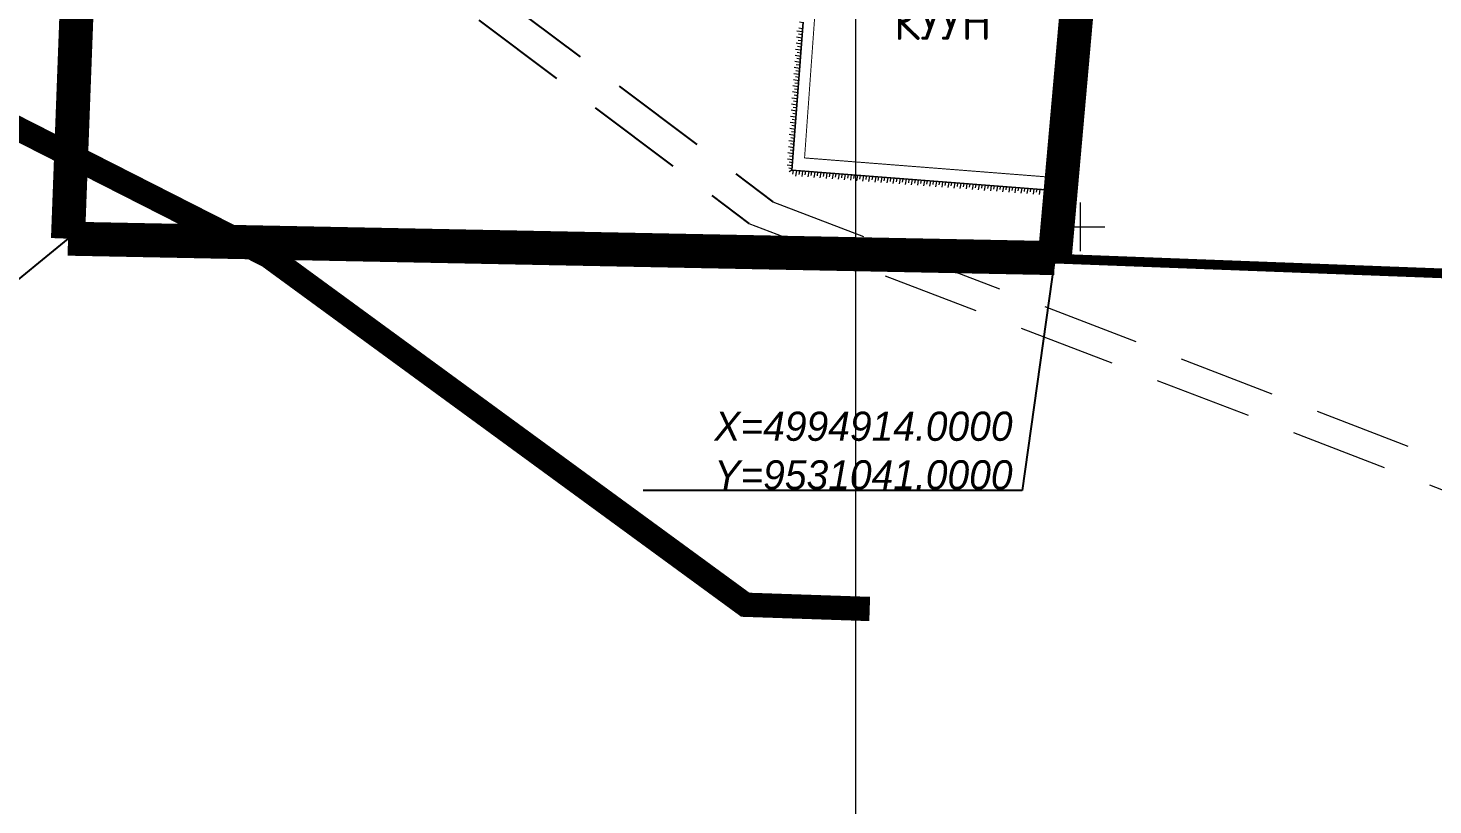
# Model space of a CAD drawing. Header units: millimetres. Extents: x 519 to 9564855, y -810 to 5021775.
# Drawn here: x 9530829.8 to 9531118.8, y 4994801.5 to 4994961.3 of the extents above; entities that cross this region are included whole.
import ezdxf

# ---------------------------------------------------------------- set-up
doc = ezdxf.new("R2010")
doc.units = ezdxf.units.MM
doc.header["$LTSCALE"] = 2
doc.header["$MEASUREMENT"] = 0
doc.header["$PDMODE"] = 2
doc.header["$PDSIZE"] = 5
for name, pattern in [('92051501$0$DASHED', [0.75, 0.5, -0.25]), ('DASHED', [0.75, 0.5, -0.25]), ('HIDDEN2', [4.7625, 3.175, -1.5875])]:
    doc.linetypes.add(name, pattern=pattern)
doc.layers.add('200 скв. на 2010 год', color=61, linetype='Continuous', lineweight=0)
doc.layers.add('Land lease as of 24.06.2004', color=47, linetype='HIDDEN2', lineweight=70)
for name, color, linetype in [('AL_PIP_CRUDE OIL', 210, 'Continuous'), ('COMPOUND', 3, 'Continuous'), ('FIBERGLASS', 212, 'Continuous'), ('GRID_PULKOVO', 7, 'Continuous'), ('PPLINE_WAT', 7, 'WTR_LINE'), ('Координаты', 7, 'Continuous')]:
    doc.layers.add(name, color=color, linetype=linetype)
doc.styles.add('92051501$0$STANDARD', font='simplex.shx')
doc.styles.add('Elect', font='isocpeur.ttf')
doc.styles.add('GeoApp', font='', dxfattribs={"height": 1})
doc.styles.add('GeoApp_D431', font='', dxfattribs={"height": 1})
doc.styles.get('GeoApp').set_extended_font_data('D431', italic=True)
doc.styles.get('GeoApp_D431').set_extended_font_data('D431', italic=True)
doc.linetypes.add('WTR_LINE', pattern='A,0.5,-0.2,["W",92051501$0$STANDARD,S=0.1,R=0,X=-0.1,Y=-0.05],-0.05', length=0.75)
doc.dimstyles.new('GeoApp', dxfattribs={"dimscale": 2, "dimtxt": 1, "dimasz": 1, "dimexe": 0, "dimexo": 0, "dimgap": 0, "dimtad": 1, "dimtoh": 1, "dimzin": 1, "dimdsep": 46, "dimtxsty": 'GeoApp_D431', "dimcen": 0, "dimclrt": 7, "dimadec": 0, "dimazin": 0, "dimtfac": 1, "dimtmove": 0, "dimatfit": 3, "dimfxl": 0, "dimarcsym": 0})

msp = doc.modelspace()

# ---------------------------------------------------------------- hatches: boundary and pattern name
at = {"linetype": 'ByBlock', "lineweight": 0, "ltscale": 5}
h = msp.add_hatch(dxfattribs=at)
h.set_pattern_fill('ANSI31', color=256, scale=10, angle=-54.8988933, style=0)
h.set_pattern_definition([(350.101106738, (4519246.1608, 14517120.6757), (0.21488758957, 1.23139080874), [])])
h.paths.add_polyline_path([(9530989.13562, 4994961.09091), (9530988.00417, 4994961.09091), (9530985.86031, 4994932.20859), (9530986.93091, 4994932.05861)])
h = msp.add_hatch(dxfattribs=at)
h.set_pattern_fill('ANSI31', color=256, scale=10, angle=-54.8988933, style=0)
h.set_pattern_definition([(350.101106738, (4519246.2113, 14517121.341), (0.21488758957, 1.23139080874), [])])
h.paths.add_polyline_path([(9530986.25395, 4994932.15345), (9530986.93091, 4994932.05861), (9530989.24338, 4994962.50991), (9530988.47585, 4994962.63919)])
h = msp.add_hatch(dxfattribs=at)
h.set_pattern_fill('ANSI31', color=256, scale=10, angle=35, style=0)
h.set_pattern_definition([(80, (0, 0), (-1.23100969127, 0.21706022208), [])])
h.paths.add_polyline_path([(9530986.89812, 4994932.08482), (9530986.82437, 4994930.95573), (9531038.93191, 4994926.99545), (9531039.15124, 4994928.02397)])
h = msp.add_hatch(dxfattribs=at)
h.set_pattern_fill('ANSI31', color=256, scale=10, angle=35, style=0)
h.set_pattern_definition([(80, (-0.6652, 0.0517), (-1.23100969127, 0.21706022208), [])])
h.paths.add_polyline_path([(9530987.2851, 4994932.05474), (9530987.15446, 4994931.28745), (9531038.33532, 4994927.46641), (9531038.486, 4994928.07566)])

# ---------------------------------------------------------------- linework, layer by layer
for p, q in [((9530986.89812, 4994932.08482), (9530989.24, 4994962.51)), ((9530986.89812, 4994932.08482), (9530986.34158, 4994931.7704)), ((9531039.15124, 4994928.02397), (9530986.89812, 4994932.08482))]:
    msp.add_line(p, q, dxfattribs=at)
at = {"linetype": 'ByBlock', "lineweight": 0, "ltscale": 5, "const_width": 0.2}
msp.add_lwpolyline([(9531039.39, 4994930.71), (9530989.54, 4994934.61), (9530992, 4994968.81), (9530976.54, 4994969.81), (9530978.14, 4994995.09), (9531043.47, 4994991.45)], dxfattribs=at)
at = {"linetype": 'ByBlock', "lineweight": 0, "ltscale": 200}
msp.add_point((9531046.34654, 4994920.40966), dxfattribs=at)
at = {"layer": '200 скв. на 2010 год', "color": 0, "lineweight": 0, "ltscale": 80}
for p, q in [((9530989.24, 4994962.51), (9530986.89812, 4994932.08482)), ((9530986.89812, 4994932.08482), (9531039.15124, 4994928.02397))]:
    msp.add_line(p, q, dxfattribs=at)
at = {"layer": 'AL_PIP_CRUDE OIL', "lineweight": 60, "const_width": 5}
msp.add_lwpolyline([(9523408.96955, 5008589.07215), (9522866.96955, 5008436.07215), (9522326.96955, 5007087.07215), (9522313.96594, 5006750.08943), (9522363.50455, 5006330.19015), (9523532.73502, 5003851.53167), (9523509.9659, 5003501.17422), (9523544.63322, 5003488.85485), (9523203.95221, 5002551.92724), (9523207.94138, 5002504.46778), (9521587.24018, 4997999.63007), (9523708.12981, 4995731.08727), (9526814.15531, 4995451.17542), (9528489.4409, 4995215.37355), (9528594.43514, 4995358.95224), (9530593.64001, 4995059.64331), (9530879.24426, 4994914.43479), (9530977.35799, 4994842.68501), (9531002.94658, 4994841.81396), (9531002.94658, 4994841.81396), (9531002.94648, 4994841.81391)], dxfattribs=at)
at = {"layer": 'COMPOUND', "lineweight": 0, "const_width": 2}
msp.add_lwpolyline([(9531069.75877, 4995183.0714), (9531468.08463, 4995168.88719), (9531464.81371, 4994889.557), (9531380.58373, 4994894.38929), (9531356.40378, 4994623.29719), (9531165.05523, 4994653.87612), (9531183.55327, 4994908.47889), (9531040.70622, 4994913.90725), (9531067.33619, 4995184.93137)], dxfattribs=at)
at = {"layer": 'FIBERGLASS', "color": 5, "linetype": '92051501$0$DASHED', "lineweight": -2, "ltscale": 20}
for p, q in [((9530927.42914, 4994967.43732), (9530983.00575, 4994925.60773)), ((9530922.52453, 4994962.96217), (9530978.10114, 4994921.13258))]:
    msp.add_line(p, q, dxfattribs=at)
at = {"layer": 'FIBERGLASS', "color": 5, "linetype": '92051501$0$DASHED', "lineweight": 0, "ltscale": 20}
for p, q in [((9530983.00575, 4994925.60773), (9531180.88638, 4994849.45374)), ((9530978.10114, 4994921.13258), (9531178.86771, 4994843.98791))]:
    msp.add_line(p, q, dxfattribs=at)
at = {"layer": 'GRID_PULKOVO', "lineweight": 0}
msp.add_line((9531000, 5010000), (9531000, 4992000), dxfattribs=at)
at = {"layer": 'Land lease as of 24.06.2004', "color": 35, "linetype": 'DASHED', "lineweight": 0, "ltscale": 5, "const_width": 7}
for points in [[(9531041, 4994914), (9531069, 4995229)], [(9530848, 4995183), (9530838, 4994918)], [(9530838, 4994918), (9531041, 4994914)]]:
    msp.add_lwpolyline(points, dxfattribs=at)

# ---------------------------------------------------------------- texts
at = {"layer": 'PPLINE_WAT', "lineweight": 0, "style": 'Elect'}
msp.add_text('КУУН', height=7, rotation=0, dxfattribs=at).set_placement((9531007.91405, 4994958.89691))
at = {"layer": 'Координаты', "insert": (9531032.33643, 4994874.36804), "char_height": 6, "attachment_point": 6, "style": 'GeoApp'}
msp.add_mtext('X=4994914.0000\\PY=9531041.0000', dxfattribs=at)

# ---------------------------------------------------------------- leaders
at = {"layer": 'Координаты', "has_arrowhead": 0, "annotation_type": 0, "has_hookline": 1, "hookline_direction": 1}
for points, text_width in [([(9530838, 4994918), (9530818.61656, 4994902.14807), (9530816.61656, 4994902.14807)], 77.14286), ([(9531041, 4994914), (9531034.33643, 4994866.17664), (9531032.33643, 4994866.17664)], 76)]:
    msp.add_leader(points, dimstyle='GeoApp', override={"dimtad": 2}, dxfattribs=dict(at, text_width=text_width))

doc.saveas('drawing.dxf')
